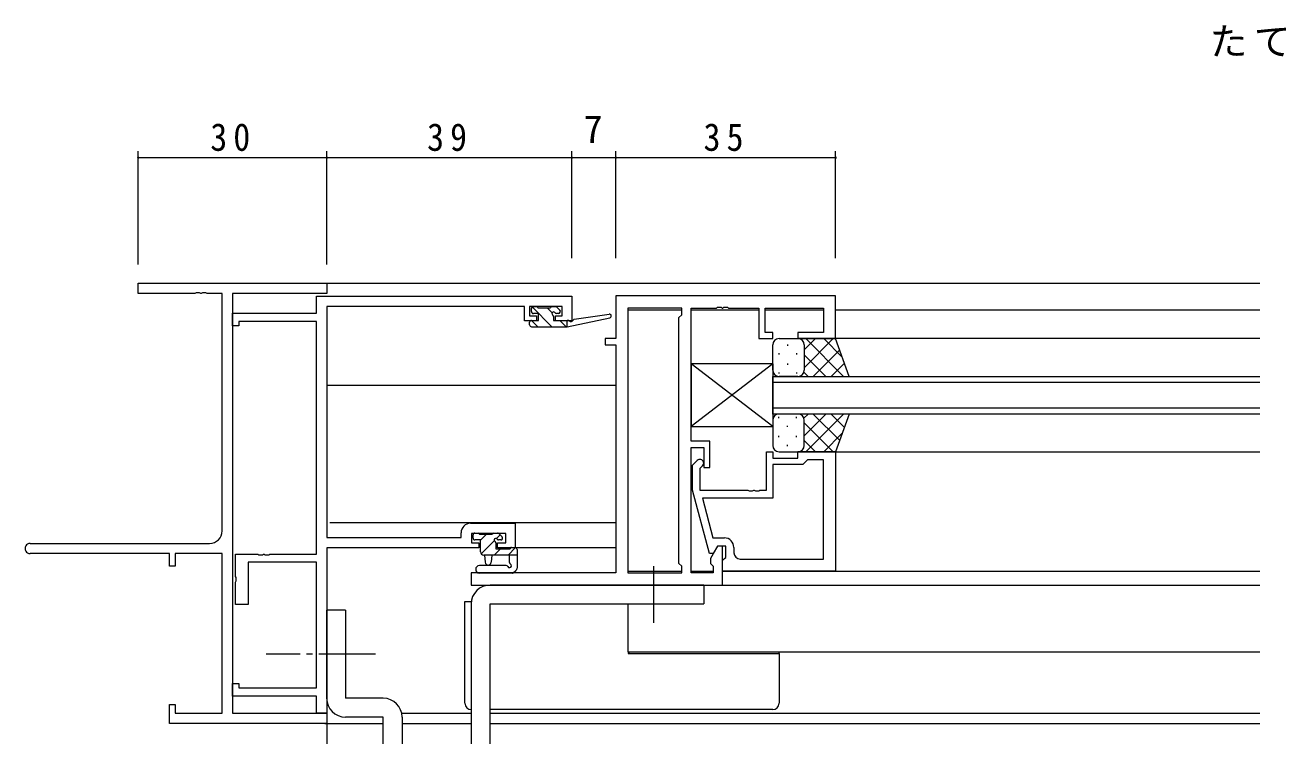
# Model space of a CAD drawing. Units: millimetres on the paper. Extents: x -420 to 373, y -297 to 267.
# Drawn here: x -93.7 to 105.7, y -135.6 to -22.5 of the extents above; entities that cross this region are included whole.
import ezdxf
from ezdxf.enums import TextEntityAlignment as Align

# ---------------------------------------------------------------- set-up
doc = ezdxf.new("R2010")
doc.units = ezdxf.units.MM
doc.linetypes.add('CHAIN2', pattern=[12, 9, -1, 1, -1])
doc.layers.add('0-2_USER1', color=3, linetype='Continuous')
for name, color, linetype, lineweight in [('0-3_YKK_11', 7, 'Continuous', 9), ('0-4_YKK_12', 2, 'Continuous', 9), ('0-5_YKK_13', 4, 'Continuous', 9), ('0-6_YKK_D', 6, 'Continuous', 9)]:
    doc.layers.add(name, color=color, linetype=linetype, lineweight=lineweight)
doc.styles.add('ＭＳ ゴシック', font='')
doc.styles.get('ＭＳ ゴシック').set_extended_font_data('MS Gothic')

msp = doc.modelspace()

# ---------------------------------------------------------------- linework, layer by layer
at = {"layer": '0-3_YKK_11'}
for p, q in [((-75.7, -63.575), (-45.7, -63.575)), ((-75.7, -65.205), (-75.7, -63.575)), ((-45.7, -63.575), (-45.7, -65.205)), ((-66.658, -65.205), (-75.7, -65.205)), ((-66.475, -65.085), (-66.658, -65.205)), ((-65.925, -65.085), (-66.475, -65.085)), ((-65.742, -65.205), (-65.925, -65.085)), ((-65.658, -65.205), (-65.742, -65.205)), ((-65.475, -65.085), (-65.658, -65.205)), ((-64.925, -65.085), (-65.475, -65.085)), ((-64.742, -65.205), (-64.925, -65.085)), ((-62.33, -65.205), (-64.742, -65.205)), ((-62.33, -102.945), (-62.33, -65.205)), ((-45.7, -65.205), (-60.7, -65.205)), ((-60.7, -65.205), (-60.7, -131.945)), ((-47.33, -68.345), (-47.33, -65.645)), ((-47.33, -65.645), (-6.7, -65.645)), ((-6.7, -65.645), (-6.7, -69.545)), ((0.3, -65.576), (0.3, -72.376)), ((35.3, -65.576), (0.3, -65.576)), ((35.3, -72.376), (35.3, -65.576)), ((-45.7, -67.275), (-45.7, -104.015)), ((-14.2, -67.275), (-45.7, -67.275)), ((-14.2, -69.545), (-14.2, -67.275)), ((-13.4, -67.275), (-13.4, -68.745)), ((-8.2, -67.275), (-13.4, -67.275)), ((-8.2, -68.745), (-8.2, -67.275)), ((2.23, -67.506), (2.23, -109.646)), ((10.8, -67.506), (2.23, -67.506)), ((2.23, -67.506), (2.23, -109.646)), ((10.8, -68.576), (10.8, -67.506)), ((12.3, -67.506), (16.342, -67.506)), ((12.3, -88.676), (12.3, -67.506)), ((16.342, -67.506), (16.525, -67.386)), ((16.525, -67.386), (17.075, -67.386)), ((17.075, -67.386), (17.258, -67.506)), ((17.258, -67.506), (17.342, -67.506)), ((17.342, -67.506), (17.525, -67.386)), ((17.525, -67.386), (18.075, -67.386)), ((18.075, -67.386), (18.258, -67.506)), ((18.258, -67.506), (23.1, -67.506)), ((23.1, -67.506), (23.1, -72.376)), ((24.1, -67.506), (33.37, -67.506)), ((24.1, -71.376), (24.1, -67.506)), ((33.37, -67.506), (33.37, -71.376)), ((-60.7, -68.345), (-47.33, -68.345)), ((-60.7, -70.345), (-60.7, -68.345)), ((-59.7, -69.645), (-59.7, -70.345)), ((-47.33, -69.645), (-59.7, -69.645)), ((-47.33, -106.645), (-47.33, -69.645)), ((-12.3, -69.545), (-14.2, -69.545)), ((-13.4, -68.745), (-12.3, -68.745)), ((-12.3, -68.745), (-12.3, -69.545)), ((-9.3, -68.745), (-8.2, -68.745)), ((-9.3, -69.545), (-9.3, -68.745)), ((-6.7, -69.545), (-9.3, -69.545)), ((10.37, -69.006), (10.8, -68.576)), ((10.37, -108.146), (10.37, -69.006)), ((-59.7, -70.345), (-60.7, -70.345)), ((25.3, -71.376), (24.1, -71.376)), ((25.3, -72.376), (25.3, -71.376)), ((29.3, -71.376), (29.3, -72.376)), ((33.37, -71.376), (29.3, -71.376)), ((-1.4, -72.376), (-1.4, -73.376)), ((0.3, -72.376), (-1.4, -72.376)), ((-1.4, -73.376), (0.3, -73.376)), ((0.3, -73.376), (0.3, -109.646)), ((23.1, -72.376), (25.3, -72.376)), ((29.3, -72.376), (35.3, -72.376)), ((15.3, -88.676), (12.3, -88.676)), ((12.3, -89.676), (14.3, -89.676)), ((12.3, -109.646), (12.3, -89.676)), ((14.3, -89.676), (14.3, -92.876)), ((15.3, -92.876), (15.3, -88.676)), ((24.3, -90.376), (25.3, -90.376)), ((24.3, -96.476), (24.3, -90.376)), ((25.3, -90.376), (25.3, -91.376)), ((25.3, -91.376), (29.3, -91.376)), ((29.3, -90.376), (35.3, -90.376)), ((29.3, -91.376), (29.3, -90.376)), ((30.8, -91.676), (30.6, -91.876)), ((33.37, -91.676), (30.8, -91.676)), ((33.37, -107.446), (33.37, -91.676)), ((33.37, -107.446), (33.37, -91.676)), ((35.3, -90.376), (35.3, -109.376)), ((12.5, -92.527), (13.276, -91.752)), ((12.5, -96.472), (12.5, -92.527)), ((14.124, -92.6), (13.7, -93.024)), ((13.7, -93.024), (13.7, -96.476)), ((14.3, -92.876), (15.3, -92.876)), ((25.3, -92.376), (25.3, -97.776)), ((30.1, -92.376), (25.3, -92.376)), ((30.6, -91.876), (30.1, -92.376)), ((15.207, -106.576), (12.5, -96.472)), ((13.7, -96.476), (21.342, -96.476)), ((21.342, -96.476), (21.525, -96.596)), ((21.525, -96.596), (22.075, -96.596)), ((22.075, -96.596), (22.258, -96.476)), ((22.258, -96.476), (22.342, -96.476)), ((22.342, -96.476), (22.525, -96.596)), ((22.525, -96.596), (23.075, -96.596)), ((23.075, -96.596), (23.258, -96.476)), ((23.258, -96.476), (24.3, -96.476)), ((14.092, -97.776), (15.78, -104.076)), ((25.3, -97.776), (14.092, -97.776)), ((-24.3, -104.015), (-24.3, -103.245)), ((-22.8, -101.745), (-15.7, -101.745)), ((-22.67, -103.375), (-22.67, -104.845)), ((-17.2, -103.375), (-22.67, -103.375)), ((-17.2, -104.845), (-17.2, -103.375)), ((-15.7, -101.745), (-15.7, -105.645)), ((-92.885, -104.945), (-64.33, -104.945)), ((-45.7, -104.015), (-24.3, -104.015)), ((-45.7, -105.645), (-45.7, -131.945)), ((-21.5, -105.645), (-45.7, -105.645)), ((-22.67, -104.845), (-21.5, -104.845)), ((-21.5, -104.845), (-21.5, -105.645)), ((-18.5, -104.845), (-17.2, -104.845)), ((-18.5, -105.645), (-18.5, -104.845)), ((-15.7, -105.645), (-18.5, -105.645)), ((16.5, -105.376), (15.37, -107.333)), ((15.78, -104.076), (17.6, -104.076)), ((16.5, -105.376), (15.807, -106.576)), ((17.3, -105.376), (16.5, -105.376)), ((17.8, -105.376), (16.5, -105.376)), ((17.3, -111.576), (17.3, -105.376)), ((17.8, -107.176), (17.8, -105.376)), ((19.1, -105.576), (19.1, -106.446)), ((-70.7, -106.575), (-92.885, -106.575)), ((-70.7, -108.575), (-70.7, -106.575)), ((-69.8, -106.575), (-69.8, -108.575)), ((-62.33, -106.575), (-69.8, -106.575)), ((-62.33, -131.945), (-62.33, -106.575)), ((-60.2, -106.645), (-56.658, -106.645)), ((-60.2, -110.187), (-60.2, -106.645)), ((-56.658, -106.645), (-56.475, -106.765)), ((-56.475, -106.765), (-55.925, -106.765)), ((-55.925, -106.765), (-55.742, -106.645)), ((-55.742, -106.645), (-55.658, -106.645)), ((-55.658, -106.645), (-55.475, -106.765)), ((-55.475, -106.765), (-54.925, -106.765)), ((-54.925, -106.765), (-54.742, -106.645)), ((-54.742, -106.645), (-47.33, -106.645)), ((15.807, -106.576), (15.207, -106.576)), ((15.37, -107.333), (15.37, -108.146)), ((17.3, -107.676), (17.6, -107.376)), ((17.6, -107.376), (17.8, -107.176)), ((20.1, -107.446), (33.37, -107.446)), ((-69.8, -108.575), (-70.7, -108.575)), ((-58.2, -107.945), (-58.2, -114.645)), ((-47.33, -107.945), (-58.2, -107.945)), ((-47.33, -127.945), (-47.33, -107.945)), ((-22.7, -109.646), (-22.7, -111.576)), ((0.3, -109.646), (-22.7, -109.646)), ((2.23, -109.646), (10.8, -109.646)), ((10.8, -108.576), (10.37, -108.146)), ((10.8, -109.646), (10.8, -108.576)), ((15.8, -109.646), (12.3, -109.646)), ((15.37, -108.146), (15.8, -108.576)), ((15.8, -108.576), (15.8, -109.646)), ((17.3, -109.376), (17.3, -107.676)), ((35.3, -109.376), (17.3, -109.376)), ((-60.08, -110.37), (-60.2, -110.187)), ((-60.2, -111.104), (-60.08, -110.92)), ((-60.2, -114.645), (-60.2, -111.104)), ((-60.08, -110.92), (-60.08, -110.37)), ((-22.7, -111.576), (17.3, -111.576)), ((-58.2, -114.645), (-60.2, -114.645)), ((-60.7, -127.245), (-59.7, -127.245)), ((-60.7, -129.245), (-60.7, -127.245)), ((-59.7, -127.245), (-59.7, -127.945)), ((-47.33, -129.245), (-60.7, -129.245)), ((-59.7, -127.945), (-47.33, -127.945)), ((-47.33, -131.945), (-47.33, -129.245)), ((-70.7, -130.575), (-69.8, -130.575)), ((-70.7, -133.575), (-70.7, -130.575)), ((-69.8, -130.575), (-69.8, -131.945)), ((-45.7, -133.575), (-70.7, -133.575)), ((-69.8, -131.945), (-62.33, -131.945)), ((-60.7, -131.945), (-45.7, -131.945)), ((-45.7, -131.945), (-47.33, -131.945)), ((-45.7, -131.945), (-45.7, -133.575))]:
    msp.add_line(p, q, dxfattribs=at)
for centre, radius, start, end in [((13.7, -92.176), 0.6, 314.99998, 135), ((-64.33, -102.945), 2, 270, 359.99998), ((-22.8, -103.245), 1.5, 90, 179.99998), ((-92.885, -105.76), 0.815, 89.99998, 270), ((17.6, -105.576), 1.5, 0, 89.99998), ((20.1, -106.446), 1, 180, 269.99998)]:
    msp.add_arc(centre, radius, start, end, dxfattribs=at)
at = {"layer": '0-4_YKK_12'}
for p, q in [((-46, -63.575), (102.8, -63.575)), ((2.231, -67.776), (10.799, -67.776)), ((12.302, -67.776), (23.099, -67.776)), ((24.102, -67.776), (33.368, -67.776)), ((35.3, -67.776), (102.8, -67.776)), ((102.8, -72.376), (34.8, -72.376)), ((25.299, -78.376), (102.8, -78.376)), ((25.299, -84.376), (25.299, -78.376)), ((102.8, -79.376), (25.299, -79.376)), ((-45.7, -79.775), (0.3, -79.775)), ((25.299, -83.376), (102.8, -83.376)), ((102.8, -84.376), (25.299, -84.376)), ((35.3, -90.376), (102.8, -90.376)), ((0.3, -101.675), (-45.2, -101.675)), ((-16, -105.575), (0.3, -105.575)), ((2.232, -109.376), (10.799, -109.376)), ((12.302, -109.376), (15.799, -109.376)), ((17.3, -109.376), (102.8, -109.376)), ((16.786, -111.576), (102.8, -111.576)), ((2.23, -114.575), (2.23, -122.175)), ((2.23, -122.175), (102.8, -122.175)), ((-46, -133.575), (-36.702, -133.575)), ((-45.7, -133.575), (-45.7, -153.575)), ((-33.769, -131.945), (-22.702, -131.945)), ((-33.702, -133.575), (-22.702, -133.575)), ((-19.702, -131.945), (102.8, -131.945)), ((-19.702, -133.575), (102.8, -133.575))]:
    msp.add_line(p, q, dxfattribs=at)
at = {"layer": '0-5_YKK_13'}
for p, q in [((-13.1, -68.075), (-13.1, -67.575)), ((-12.986, -67.34), (-9.851, -70.475)), ((-12.8, -67.275), (-12.3, -67.275)), ((-12.1, -67.475), (-10.1, -67.475)), ((-10.606, -67.475), (-9.822, -68.26)), ((-9.9, -67.275), (-9.3, -67.275)), ((-9.088, -67.363), (-8.588, -67.863)), ((-13.4, -70.175), (-13.4, -69.775)), ((-13.1, -69.475), (-12, -69.475)), ((-13.096, -69.475), (-12.096, -70.475)), ((-12, -68.375), (-12.8, -68.375)), ((-12, -69.475), (-12, -68.375)), ((-9.6, -68.836), (-9.6, -69.475)), ((-9.6, -69.475), (-7.402, -69.475)), ((-8.8, -68.375), (-9.139, -68.375)), ((-8.606, -69.475), (-7.606, -70.475)), ((-7.402, -70.475), (-0.641, -69.069)), ((-7.402, -69.475), (-7.315, -69.461)), ((-7.402, -70.475), (-7.402, -69.475)), ((-6.288, -69.302), (-0.746, -68.479)), ((-13.1, -70.475), (-7.402, -70.475)), ((25.3, -77.376), (25.3, -73.376)), ((26.3, -72.376), (29.3, -72.376)), ((27.663, -73.296), (27.663, -73.496)), ((35.3, -72.376), (29.3, -72.376)), ((30.3, -74.168), (32.092, -72.376)), ((30.3, -76.996), (34.92, -72.376)), ((30.3, -73.376), (30.3, -76.976)), ((30.568, -72.376), (36.568, -78.376)), ((33.397, -72.376), (36.357, -75.337)), ((37.443, -78.376), (35.3, -72.376)), ((26.248, -74.711), (26.248, -74.911)), ((29.078, -74.711), (29.078, -74.911)), ((30.3, -73.776), (30.3, -77.376)), ((30.3, -74.936), (33.74, -78.376)), ((31.749, -78.376), (35.944, -74.18)), ((25.3, -76.376), (12.3, -76.376)), ((12.3, -76.376), (12.3, -86.376)), ((25.3, -76.376), (12.3, -86.376)), ((25.3, -86.376), (12.3, -76.376)), ((25.3, -76.376), (25.3, -86.376)), ((26.248, -77.741), (26.248, -77.941)), ((27.663, -76.326), (27.663, -76.526)), ((29.078, -77.741), (29.078, -77.941)), ((30.243, -77.708), (30.911, -78.376)), ((34.577, -78.376), (36.689, -76.264)), ((29.3, -78.376), (26.3, -78.376)), ((29.3, -78.376), (37.443, -78.376)), ((25.3, -85.376), (25.3, -89.376)), ((26.248, -85.011), (26.248, -84.811)), ((29.3, -84.376), (26.3, -84.376)), ((29.078, -85.011), (29.078, -84.811)), ((37.443, -84.376), (29.3, -84.376)), ((30.243, -85.044), (30.911, -84.376)), ((30.3, -87.816), (33.74, -84.376)), ((30.3, -88.976), (30.3, -85.376)), ((30.568, -90.376), (36.568, -84.376)), ((31.749, -84.376), (35.944, -88.572)), ((34.577, -84.376), (36.689, -86.487)), ((37.443, -84.376), (35.3, -90.376)), ((12.3, -86.376), (25.3, -86.376)), ((27.663, -86.426), (27.663, -86.226)), ((30.3, -85.755), (34.92, -90.376)), ((30.3, -89.376), (30.3, -85.776)), ((33.397, -90.376), (36.357, -87.415)), ((26.248, -88.041), (26.248, -87.841)), ((27.663, -89.456), (27.663, -89.256)), ((29.078, -88.041), (29.078, -87.841)), ((30.3, -88.584), (32.092, -90.376)), ((26.3, -90.376), (29.3, -90.376)), ((35.3, -90.376), (29.3, -90.376)), ((-22.4, -104.105), (-22.4, -103.605)), ((-22.1, -103.305), (-21.6, -103.305)), ((-21.4, -103.505), (-19.3, -103.505)), ((-21.2, -104.453), (-20.252, -103.505)), ((-19.1, -103.305), (-18.5, -103.305)), ((-18.685, -104.183), (-18.092, -103.589)), ((-18.288, -103.393), (-17.788, -103.893)), ((-21.2, -104.405), (-22.1, -104.405)), ((-21.2, -106.305), (-21.2, -104.405)), ((-21.103, -106.601), (-19.022, -104.52)), ((-18.8, -104.866), (-18.8, -105.805)), ((-18, -104.405), (-18.339, -104.405)), ((-16.817, -106.805), (-15.626, -105.615)), ((-16.3, -105.605), (-15.7, -105.605)), ((-15.4, -106.805), (-20.7, -106.805)), ((-20.6, -106.805), (-20.498, -107.95)), ((-19.4, -106.805), (-19.502, -107.95)), ((-19.062, -106.805), (-18.062, -105.805)), ((-18.8, -105.805), (-16.5, -105.805)), ((-16.6, -107.986), (-16.6, -106.805)), ((-15.4, -105.905), (-15.4, -108.868)), ((-17.136, -108.475), (-21.384, -108.475)), ((-16.015, -109.608), (-15.584, -109.255)), ((-16.205, -109.675), (-21.384, -109.675)), ((14.298, -111.575), (-19.702, -111.575)), ((14.298, -111.575), (14.298, -114.575)), ((-45.702, -115.575), (-45.702, -129.575)), ((-42.702, -115.575), (-45.702, -115.575)), ((-42.702, -115.575), (-42.702, -129.575)), ((-23.7, -114.175), (-22.7, -114.175)), ((-23.7, -130.375), (-23.7, -114.175)), ((-22.702, -114.575), (-22.702, -199.075)), ((-22.7, -114.175), (-22.675, -114.175)), ((-19.702, -199.075), (-19.702, -114.575)), ((-19.702, -114.575), (14.298, -114.575)), ((2.3, -122.175), (2.3, -122.475)), ((2.3, -122.475), (25.3, -122.475)), ((26.3, -122.475), (26.3, -122.175)), ((-36.702, -129.575), (-42.702, -129.575)), ((25.3, -131.375), (-19.702, -131.375)), ((-36.702, -132.575), (-42.702, -132.575)), ((-36.702, -165.075), (-36.702, -132.575)), ((-33.702, -132.575), (-33.702, -165.075))]:
    msp.add_line(p, q, dxfattribs=at)
at = {"layer": '0-5_YKK_13', "linetype": 'CHAIN2'}
for p, q in [((6.298, -108.575), (6.298, -117.575)), ((-37.93, -122.575), (-55.308, -122.575))]:
    msp.add_line(p, q, dxfattribs=at)
at = {"layer": '0-5_YKK_13'}
for points in [[(2.397, -122.475), (2.418, -122.4), (2.438, -122.175)], [(25.3, -122.475), (26.3, -122.475), (26.3, -130.375)]]:
    msp.add_lwpolyline(points, dxfattribs=at)
for centre, radius, start, end in [((-12.8, -67.575), 0.3, 90, 180), ((-12.3, -67.475), 0.2, 0, 90), ((-9.9, -67.475), 0.2, 90, 180), ((-9.3, -67.575), 0.3, 44.99998, 90), ((-13.1, -69.775), 0.3, 90, 180), ((-12.8, -68.075), 0.3, 180, 270), ((-9.6, -68.375), 0.25, 33.05573, 236.94426), ((-9.9, -68.836), 0.3, 0, 56.94426), ((-9.139, -68.075), 0.3, 213.05573, 270), ((-8.8, -68.075), 0.3, 270, 44.99998), ((-7.267, -69.757), 0.3, 39.19753, 99.19753), ((-6.802, -69.378), 0.3, 219.19753, 338.44934), ((-6.244, -69.599), 0.3, 98.44934, 158.44934), ((-0.702, -68.775), 0.3, 281.7498, 98.44934), ((-13.1, -70.175), 0.3, 180, 270), ((26.3, -73.376), 1, 90, 180), ((29.3, -73.376), 1, 0, 90), ((29.3, -73.376), 1, 0, 90), ((26.3, -77.376), 1, 180, 270), ((29.3, -77.376), 1, 270, 0), ((29.3, -77.376), 1, 270, 0), ((26.3, -85.376), 1, 90, 180), ((29.3, -85.376), 1, 0, 90), ((29.3, -85.376), 1, 0, 90), ((26.3, -89.376), 1, 180, 270), ((29.3, -89.376), 1, 270, 0), ((29.3, -89.376), 1, 270, 0), ((-22.1, -103.605), 0.3, 90, 180), ((-21.6, -103.505), 0.2, 0, 90), ((-19.1, -103.505), 0.2, 90, 180), ((-18.5, -103.605), 0.3, 44.99998, 90), ((-22.1, -104.105), 0.3, 180, 270), ((-18.8, -104.405), 0.25, 33.05573, 236.94426), ((-19.1, -104.866), 0.3, 0, 56.94426), ((-18.339, -104.105), 0.3, 213.05573, 270), ((-18, -104.105), 0.3, 270, 44.99998), ((-16.3, -105.805), 0.2, 89.99998, 180), ((-15.7, -105.905), 0.3, 0, 90), ((-20.7, -106.305), 0.5, 180, 270), ((-21.384, -109.075), 0.6, 90, 270), ((-20, -107.905), 0.5, 185.09206, 354.90793), ((-17.136, -108.775), 0.3, 26.74368, 90), ((-16.6, -108.505), 0.3, 206.74368, 59.99998), ((-16.3, -107.986), 0.3, 180, 239.99998), ((-16.205, -109.375), 0.3, 270, 309.23453), ((-15.9, -108.868), 0.5, 309.23453, 0), ((-19.702, -114.575), 3, 90, 180), ((-42.702, -129.575), 3, 180, 270), ((-36.702, -132.575), 3, 0, 90), ((-22.7, -130.375), 1, 180, 270), ((25.3, -130.375), 1, 270, 0)]:
    msp.add_arc(centre, radius, start, end, dxfattribs=at)
at = {"layer": '0-6_YKK_D'}
for p, q in [((-75.7, -60.575), (-75.7, -42.575)), ((-75.7, -43.575), (-45.7, -43.575)), ((-45.7, -60.575), (-45.7, -42.575)), ((-45.7, -59.575), (-45.7, -42.575)), ((-45.7, -43.575), (-6.7, -43.575)), ((-6.7, -59.575), (-6.7, -42.575)), ((-6.7, -59.575), (-6.7, -42.575)), ((-6.7, -43.575), (0.3, -43.575)), ((0.3, -59.575), (0.3, -42.575)), ((0.3, -59.575), (0.3, -42.575)), ((0.3, -43.575), (35.3, -43.575)), ((35.3, -59.575), (35.3, -42.575))]:
    msp.add_line(p, q, dxfattribs=at)
for centre, start, end in [((-75.7, -43.575), 0, 180), ((-75.7, -43.575), 180, 0), ((-45.7, -43.575), 0, 180), ((-45.7, -43.575), 0, 180), ((-45.7, -43.575), 180, 0), ((-45.7, -43.575), 180, 0), ((-6.7, -43.575), 0, 180), ((-6.7, -43.575), 0, 180), ((-6.7, -43.575), 180, 0), ((-6.7, -43.575), 180, 0), ((0.3, -43.575), 0, 180), ((0.3, -43.575), 0, 180), ((0.3, -43.575), 180, 0), ((0.3, -43.575), 180, 0), ((35.3, -43.575), 0, 180), ((35.3, -43.575), 180, 0)]:
    msp.add_arc(centre, 0.106, start, end, dxfattribs=at)

# ---------------------------------------------------------------- texts
at = {"layer": '0-2_USER1', "insert": (94.821, -27.756), "char_height": 4.399, "attachment_point": 7, "style": 'ＭＳ ゴシック'}
msp.add_mtext('\\T1.17;たて骨', dxfattribs=at)
at = {"layer": '0-6_YKK_D', "color": 3, "style": 'ＭＳ ゴシック'}
msp.add_text('7', height=4.399, dxfattribs=at).set_placement((-4.8, -42.575), align=Align.BOTTOM_LEFT)
at = {"layer": '0-6_YKK_D', "color": 3, "char_height": 4.399, "attachment_point": 7, "style": 'ＭＳ ゴシック'}
for s, insert in [('\\T1.36;\\W0.9;30', (-64.22, -42.575)), ('\\T1.36;\\W0.9;39', (-29.72, -42.575)), ('\\T1.36;\\W0.9;35', (14.28, -42.575))]:
    msp.add_mtext(s, dxfattribs=dict(at, insert=insert))

doc.saveas('drawing.dxf')
